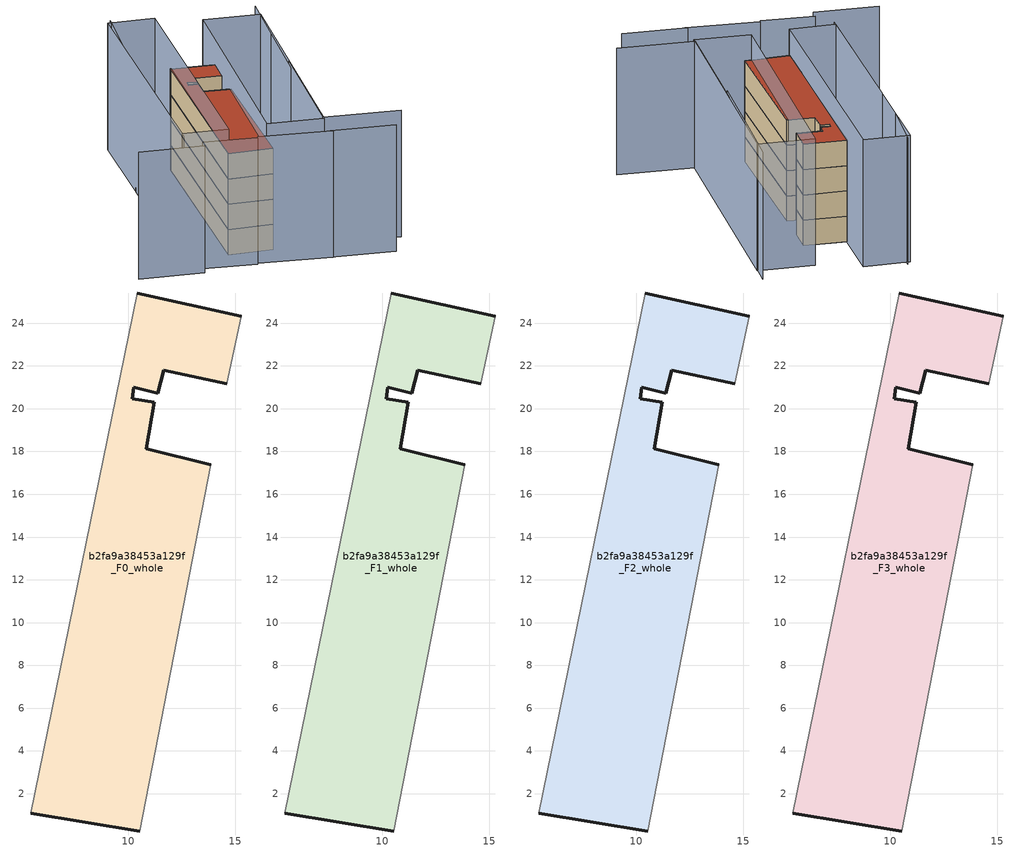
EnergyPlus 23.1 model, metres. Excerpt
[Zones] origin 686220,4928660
b2fa9a38453a129f_F0_whole
 floor ground (EU_floor_Construction): 10.53,0.25 13.85,17.37 10.84,18.14 11.22,20.3 10.18,20.48 10.26,21 11.38,20.73 11.65,21.79 14.6,21.17 15.28,24.33 10.42,25.41 5.45,1.09 z0
 wall outside (EU_wall_Construction): 10.53,0.25 5.45,1.09 / 10.42,25.41 15.28,24.33 / 14.6,21.17 11.65,21.79 11.38,20.73 10.26,21 10.18,20.48 11.22,20.3 10.84,18.14 13.85,17.37 z0:3
 wall adiabatic (EU_wall_Construction): 13.85,17.37 10.53,0.25 / 5.45,1.09 10.42,25.41 / 15.28,24.33 14.6,21.17 z0:3
b2fa9a38453a129f_F1_whole
 floor to b2fa9a38453a129f_F0_whole (EU_floor_Construction): 10.53,0.25 13.85,17.37 10.84,18.14 11.22,20.3 10.18,20.48 10.25,21 11.38,20.73 11.65,21.79 14.6,21.17 15.28,24.33 10.42,25.41 5.45,1.09 z3
 wall outside (EU_wall_Construction): 10.53,0.25 5.45,1.09 / 10.42,25.41 15.28,24.33 / 14.6,21.17 11.65,21.79 11.38,20.73 10.26,21 10.18,20.48 11.22,20.3 10.84,18.14 13.85,17.37 z3:6
 wall adiabatic (EU_wall_Construction): 13.85,17.37 10.53,0.25 / 5.45,1.09 10.42,25.41 / 15.28,24.33 14.6,21.17 z3:6
b2fa9a38453a129f_F2_whole
 floor to b2fa9a38453a129f_F1_whole (EU_floor_Construction): 10.53,0.25 13.85,17.37 10.84,18.14 11.22,20.3 10.18,20.48 10.25,21 11.38,20.73 11.65,21.79 14.6,21.17 15.28,24.33 10.42,25.41 5.45,1.09 z6
 wall outside (EU_wall_Construction): 10.53,0.25 5.45,1.09 / 10.42,25.41 15.28,24.33 / 14.6,21.17 11.65,21.79 11.38,20.73 10.26,21 10.18,20.48 11.22,20.3 10.84,18.14 13.85,17.37 z6:9
 wall adiabatic (EU_wall_Construction): 13.85,17.37 10.53,0.25 / 5.45,1.09 10.42,25.41 / 15.28,24.33 14.6,21.17 z6:9
b2fa9a38453a129f_F3_whole
 floor to b2fa9a38453a129f_F2_whole (EU_floor_Construction): 10.53,0.25 13.85,17.37 10.84,18.14 11.22,20.3 10.18,20.48 10.25,21 11.38,20.73 11.65,21.79 14.6,21.17 15.28,24.33 10.42,25.41 5.45,1.09 z9
 wall outside (EU_wall_Construction): 10.53,0.25 5.45,1.09 / 10.42,25.41 15.28,24.33 / 14.6,21.17 11.65,21.79 11.38,20.73 10.26,21 10.18,20.48 11.22,20.3 10.84,18.14 13.85,17.37 z9:12
 wall adiabatic (EU_wall_Construction): 13.85,17.37 10.53,0.25 / 5.45,1.09 10.42,25.41 / 15.28,24.33 14.6,21.17 z9:12
 roof outside (EU_roof_Construction): 15.28,24.33 14.6,21.17 11.65,21.79 11.38,20.73 10.26,21 10.18,20.48 11.22,20.3 10.84,18.14 13.85,17.37 10.53,0.25 5.45,1.09 10.42,25.41 z12
shading: 1.22,-1.15 7.23,-2.65 / -6.32,-0.61 0.96,-2.19 / 7.29,-2.41 15.5,-4.51 / 15.15,-4.37 22.36,-6.08 / 4.34,21.62 0.11,1.27 / 24.66,-2.63 16.12,-0.67 / 16.12,-0.67 19.77,15.2 / 19.16,13.44 21.43,22.86 / 21.45,22.85 23.41,30.76 / 7.36,34.04 5.51,27.21 / 22.88,28.43 16.12,-1.03 / 16.12,-1.03 9.79,0.42 / 9.79,0.42 16.55,29.88 / 16.55,29.88 22.88,28.43 / 0.25,1.95 6.83,33.56 / 6.83,33.56 11.98,32.49 / 11.98,32.49 5.4,0.88 / 5.4,0.88 0.25,1.95 z0:15
[Building]
EU S2 Campaign: North Axis=0; Terrain=City; Solar Distribution=FullExterior
[Site:Location]
Bologna: Latitude=44.5; Longitude=11.25; Time Zone=1; Elevation=37
[SizingPeriod:WeatherFileDays]
AnnualSizingPeriod: Begin Month=1; Begin Day of Month=1; End Month=12; End Day of Month=31; Day of Week for Start Day=Monday; Use Weather File Daylight Saving Period=No; Use Weather File Rain and Snow Indicators=No
[MATERIAL]
EU_InternalMass_Material: Roughness=MediumRough; Thickness=0.1; Conductivity=1; Density=1800; Specific Heat=900; Thermal Absorptance=0.9; Solar Absorptance=0.7; Visible Absorptance=0.7
[MATERIAL:NOMASS] Roughness=MediumRough; Thermal Absorptance=0.9; Solar Absorptance=0.7; Visible Absorptance=0.7
Name | Thermal Resistance
EU_wall_NoMass | 0.937881
EU_roof_NoMass | 0.548572
EU_floor_NoMass | 0.71348
[CONSTRUCTION]
EU_wall_Construction: EU_wall_NoMass
EU_roof_Construction: EU_roof_NoMass
EU_floor_Construction: EU_floor_NoMass
EU_InternalMass_Construction: EU_InternalMass_Material
[ZONE] Type=1; Multiplier=1; Ceiling Height=autocalculate; Floor Area=autocalculate; Part of Total Floor Area=Yes
Name | Volume
b2fa9a38453a129f_F0_whole | 335.524
b2fa9a38453a129f_F1_whole; b2fa9a38453a129f_F2_whole; b2fa9a38453a129f_F3_whole | 335.525
[INTERNALMASS] Construction=EU_InternalMass_Construction; Surface Area=111.842
Name | Zone or ZoneList
b2fa9a38453a129f_F0_whole_EU_InternalMass | b2fa9a38453a129f_F0_whole
b2fa9a38453a129f_F1_whole_EU_InternalMass | b2fa9a38453a129f_F1_whole
b2fa9a38453a129f_F2_whole_EU_InternalMass | b2fa9a38453a129f_F2_whole
b2fa9a38453a129f_F3_whole_EU_InternalMass | b2fa9a38453a129f_F3_whole
[OTHEREQUIPMENT] Fuel Type=Electricity; Design Level Calculation Method=Watts/Area; Power per Zone Floor Area=1; Fraction Latent=0; Fraction Radiant=0; Fraction Lost=0; Carbon Dioxide Generation Rate=0; EndUse Subcategory=EU_Step8_InternalGains
Name | Zone or ZoneList or Space or SpaceList | Schedule
EU_Step8_InternalGain_b2fa9a38453a129f_F0_whole_f000 | b2fa9a38453a129f_F0_whole | EU_Step8_GainSchedule_b2fa9a38453a129f_F0_whole_f000
EU_Step8_InternalGain_b2fa9a38453a129f_F1_whole_f000 | b2fa9a38453a129f_F1_whole | EU_Step8_GainSchedule_b2fa9a38453a129f_F1_whole_f000
EU_Step8_InternalGain_b2fa9a38453a129f_F2_whole_f000 | b2fa9a38453a129f_F2_whole | EU_Step8_GainSchedule_b2fa9a38453a129f_F2_whole_f000
EU_Step8_InternalGain_b2fa9a38453a129f_F3_whole_f000 | b2fa9a38453a129f_F3_whole | EU_Step8_GainSchedule_b2fa9a38453a129f_F3_whole_f000
[ZONEVENTILATION:DESIGNFLOWRATE] Schedule=EU_AlwaysOn; Design Flow Rate Calculation Method=AirChanges/Hour; Air Changes per Hour=0.687892; Ventilation Type=Natural; Fan Pressure Rise=0; Fan Total Efficiency=1; Constant Term Coefficient=1; Temperature Term Coefficient=0; Velocity Term Coefficient=0; Velocity Squared Term Coefficient=0; Minimum Indoor Temperature=-100; Maximum Indoor Temperature=100; Delta Temperature=-100; Minimum Outdoor Temperature=-100; Maximum Outdoor Temperature=100; Maximum Wind Speed=40
Name | Zone or ZoneList or Space or SpaceList
EU_ConstantAir_b2fa9a38453a129f_F0_whole | b2fa9a38453a129f_F0_whole
EU_ConstantAir_b2fa9a38453a129f_F1_whole | b2fa9a38453a129f_F1_whole
EU_ConstantAir_b2fa9a38453a129f_F2_whole | b2fa9a38453a129f_F2_whole
EU_ConstantAir_b2fa9a38453a129f_F3_whole | b2fa9a38453a129f_F3_whole
[HVACTEMPLATE:THERMOSTAT] Constant Heating Setpoint=20; Constant Cooling Setpoint=50
EU_HeatOnly_b2fa9a38453a129f_F0_whole; EU_HeatOnly_b2fa9a38453a129f_F1_whole; EU_HeatOnly_b2fa9a38453a129f_F2_whole; EU_HeatOnly_b2fa9a38453a129f_F3_whole
[HVACTEMPLATE:ZONE:IDEALLOADSAIRSYSTEM] System Availability Schedule=EU_AlwaysOn; Maximum Heating Supply Air Temperature=50; Minimum Cooling Supply Air Temperature=13; Maximum Heating Supply Air Humidity Ratio=0.0156; Minimum Cooling Supply Air Humidity Ratio=0.0077; Heating Limit=NoLimit; Cooling Limit=NoLimit; Heating Availability Schedule=EU_AlwaysOn; Cooling Availability Schedule=EU_CoolingOff; Dehumidification Control Type=ConstantSensibleHeatRatio; Cooling Sensible Heat Ratio=0.7; Dehumidification Setpoint=60; Humidification Control Type=None; Humidification Setpoint=30; Outdoor Air Method=None; Outdoor Air Flow Rate per Person=0.00944; Outdoor Air Flow Rate per Zone Floor Area=0; Outdoor Air Flow Rate per Zone=0; Demand Controlled Ventilation Type=None; Outdoor Air Economizer Type=NoEconomizer; Heat Recovery Type=None; Sensible Heat Recovery Effectiveness=0.7; Latent Heat Recovery Effectiveness=0.65
Name | Template Thermostat
b2fa9a38453a129f_F0_whole | EU_HeatOnly_b2fa9a38453a129f_F0_whole
b2fa9a38453a129f_F1_whole | EU_HeatOnly_b2fa9a38453a129f_F1_whole
b2fa9a38453a129f_F2_whole | EU_HeatOnly_b2fa9a38453a129f_F2_whole
b2fa9a38453a129f_F3_whole | EU_HeatOnly_b2fa9a38453a129f_F3_whole
[SIZING:ZONE] Zone Cooling Design Supply Air Temperature Input Method=SupplyAirTemperature; Zone Cooling Design Supply Air Temperature=13; Zone Heating Design Supply Air Temperature Input Method=SupplyAirTemperature; Zone Heating Design Supply Air Temperature=50; Zone Cooling Design Supply Air Humidity Ratio=0.008; Zone Heating Design Supply Air Humidity Ratio=0.008; Cooling Design Air Flow Method=DesignDay; Cooling Design Air Flow Rate=0; Cooling Minimum Air Flow per Zone Floor Area=0.000762; Cooling Minimum Air Flow=0; Cooling Minimum Air Flow Fraction=0.2; Heating Design Air Flow Method=DesignDay; Heating Design Air Flow Rate=0; Heating Maximum Air Flow per Zone Floor Area=0.002032; Heating Maximum Air Flow=0.141576; Heating Maximum Air Flow Fraction=0.3; Account for Dedicated Outdoor Air System=No; Dedicated Outdoor Air System Control Strategy=NeutralSupplyAir; Dedicated Outdoor Air Low Setpoint Temperature for Design=autosize; Dedicated Outdoor Air High Setpoint Temperature for Design=autosize; Zone Load Sizing Method=Sensible Load Only No Latent Load; Zone Latent Cooling Design Supply Air Humidity Ratio Input Method=HumidityRatioDifference; Zone Cooling Design Supply Air Humidity Ratio Difference=0.005; Zone Latent Heating Design Supply Air Humidity Ratio Input Method=HumidityRatioDifference; Zone Humidification Design Supply Air Humidity Ratio Difference=0.005
b2fa9a38453a129f_F0_whole; b2fa9a38453a129f_F1_whole; b2fa9a38453a129f_F2_whole; b2fa9a38453a129f_F3_whole
[SCHEDULE:CONSTANT]
Name | Hourly Value
EU_AlwaysOn | 1
EU_CoolingOff | 0
[SCHEDULE:FILE] Column Number=1; Rows to Skip at Top=0; Number of Hours of Data=8760; Column Separator=Comma; Interpolate to Timestep=No; Minutes per Item=60; Adjust Schedule for Daylight Savings=Yes
Name | File
EU_Step8_GainSchedule_b2fa9a38453a129f_F0_whole_f000 | ../../schedules/b2fa9a38453a129f/b2fa9a38453a129f_F0_whole_f000_gain.csv
EU_Step8_GainSchedule_b2fa9a38453a129f_F1_whole_f000 | ../../schedules/b2fa9a38453a129f/b2fa9a38453a129f_F1_whole_f000_gain.csv
EU_Step8_GainSchedule_b2fa9a38453a129f_F2_whole_f000 | ../../schedules/b2fa9a38453a129f/b2fa9a38453a129f_F2_whole_f000_gain.csv
EU_Step8_GainSchedule_b2fa9a38453a129f_F3_whole_f000 | ../../schedules/b2fa9a38453a129f/b2fa9a38453a129f_F3_whole_f000_gain.csv
